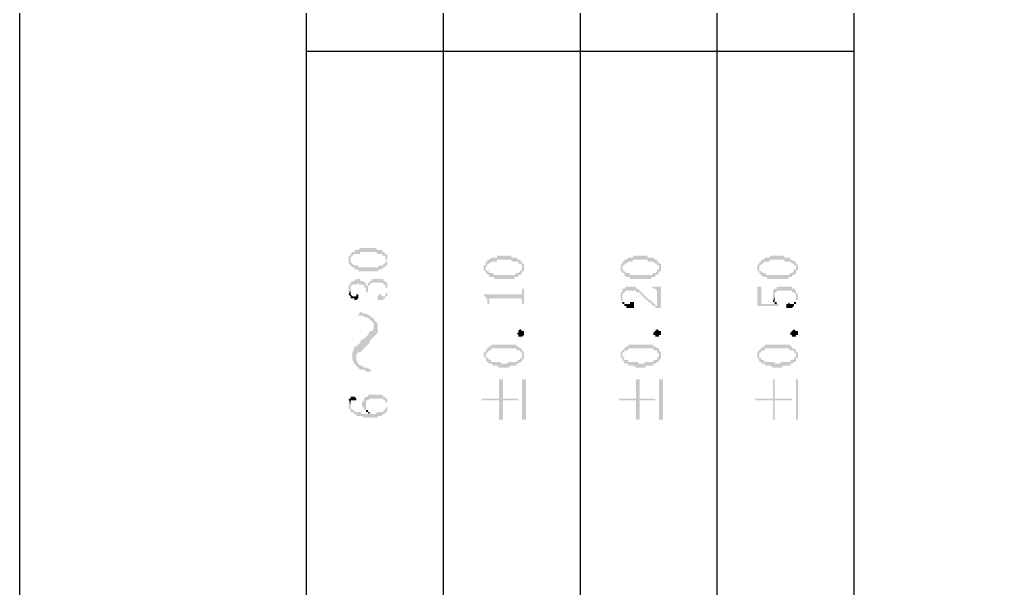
# Model space of a CAD drawing. Header units: millimetres. Extents: x 1186 to 2336, y 1181 to 1549.
# Drawn here: x 1453.55 to 1476.53, y 1318.34 to 1331.65 of the extents above; entities that cross this region are included whole.
import ezdxf

# ---------------------------------------------------------------- set-up
doc = ezdxf.new("R2010")
doc.units = ezdxf.units.MM

msp = doc.modelspace()

# ---------------------------------------------------------------- hatches: boundary and pattern name
at = {"transparency": 33554559}
for points in [[(1461.25225, 1326.03328), (1461.25225, 1325.98815), (1461.25225, 1325.94301), (1461.25225, 1325.94301), (1461.29738, 1325.89788), (1461.29738, 1326.03328), (1461.29738, 1326.07841), (1461.29738, 1326.07841), (1461.34252, 1326.12354), (1461.34252, 1326.12354), (1461.38765, 1326.16867), (1461.52304, 1326.16867), (1461.52304, 1326.21381), (1461.8841, 1326.21381), (1461.92923, 1326.16867), (1462.0195, 1326.16867), (1462.06463, 1326.12354), (1462.10976, 1326.12354), (1462.10976, 1326.07841), (1462.10976, 1326.03328), (1462.15489, 1326.03328), (1462.15489, 1326.16867), (1462.10976, 1326.16867), (1462.06463, 1326.21381), (1462.06463, 1326.21381), (1462.0195, 1326.25894), (1461.92923, 1326.25894), (1461.8841, 1326.30407), (1461.52304, 1326.30407), (1461.47791, 1326.25894), (1461.38765, 1326.25894), (1461.38765, 1326.21381), (1461.34252, 1326.21381), (1461.29738, 1326.16867), (1461.29738, 1326.12354), (1461.25225, 1326.12354)], [(1461.29738, 1325.89788), (1461.29738, 1325.89788), (1461.34252, 1325.85275), (1461.38765, 1325.85275), (1461.38765, 1325.80762), (1461.47791, 1325.80762), (1461.47791, 1325.76248), (1461.92923, 1325.76248), (1461.97437, 1325.80762), (1462.0195, 1325.80762), (1462.06463, 1325.85275), (1462.10976, 1325.85275), (1462.10976, 1325.89788), (1462.15489, 1325.89788), (1462.15489, 1325.94301), (1462.15489, 1325.98815), (1462.15489, 1326.03328), (1462.15489, 1326.07841), (1462.15489, 1326.12354), (1462.15489, 1326.16867), (1462.15489, 1325.98815), (1462.10976, 1325.98815), (1462.10976, 1325.94301), (1462.06463, 1325.94301), (1462.06463, 1325.89788), (1461.97437, 1325.89788), (1461.92923, 1325.85275), (1461.47791, 1325.85275), (1461.47791, 1325.89788), (1461.38765, 1325.89788), (1461.34252, 1325.94301), (1461.34252, 1325.94301), (1461.29738, 1325.98815), (1461.29738, 1326.03328)], [(1464.4115, 1325.85275), (1464.4115, 1325.80762), (1464.45664, 1325.76248), (1464.45664, 1325.71735), (1464.45664, 1325.85275), (1464.45664, 1325.85275), (1464.50177, 1325.89788), (1464.50177, 1325.94301), (1464.5469, 1325.94301), (1464.59203, 1325.98815), (1464.72743, 1325.98815), (1464.72743, 1326.03328), (1465.04335, 1326.03328), (1465.08849, 1325.98815), (1465.22388, 1325.98815), (1465.22388, 1325.94301), (1465.26901, 1325.94301), (1465.31415, 1325.89788), (1465.31415, 1325.85275), (1465.31415, 1325.98815), (1465.26901, 1325.98815), (1465.26901, 1326.03328), (1465.22388, 1326.03328), (1465.17875, 1326.07841), (1465.08849, 1326.07841), (1465.04335, 1326.12354), (1464.72743, 1326.12354), (1464.72743, 1326.07841), (1464.59203, 1326.07841), (1464.5469, 1326.03328), (1464.50177, 1326.03328), (1464.50177, 1325.98815), (1464.45664, 1325.98815), (1464.45664, 1325.94301), (1464.45664, 1325.89788), (1464.4115, 1325.89788)], [(1467.61589, 1325.85275), (1467.61589, 1325.76248), (1467.66102, 1325.76248), (1467.66102, 1325.71735), (1467.66102, 1325.85275), (1467.66102, 1325.89788), (1467.70615, 1325.89788), (1467.70615, 1325.94301), (1467.75128, 1325.94301), (1467.79642, 1325.98815), (1467.88668, 1325.98815), (1467.93181, 1326.03328), (1468.24774, 1326.03328), (1468.24774, 1325.98815), (1468.38313, 1325.98815), (1468.42827, 1325.94301), (1468.4734, 1325.94301), (1468.4734, 1325.89788), (1468.51853, 1325.89788), (1468.51853, 1325.85275), (1468.51853, 1325.98815), (1468.4734, 1325.98815), (1468.4734, 1326.03328), (1468.42827, 1326.03328), (1468.38313, 1326.07841), (1468.24774, 1326.07841), (1468.24774, 1326.12354), (1467.93181, 1326.12354), (1467.88668, 1326.07841), (1467.79642, 1326.07841), (1467.75128, 1326.03328), (1467.70615, 1326.03328), (1467.70615, 1325.98815), (1467.66102, 1325.98815), (1467.66102, 1325.94301), (1467.66102, 1325.94301), (1467.61589, 1325.89788)], [(1470.82027, 1325.85275), (1470.82027, 1325.76248), (1470.8654, 1325.76248), (1470.8654, 1325.71735), (1470.8654, 1325.85275), (1470.8654, 1325.89788), (1470.91054, 1325.89788), (1470.91054, 1325.94301), (1470.95567, 1325.94301), (1470.95567, 1325.98815), (1471.09106, 1325.98815), (1471.1362, 1326.03328), (1471.45212, 1326.03328), (1471.45212, 1325.98815), (1471.58752, 1325.98815), (1471.63265, 1325.94301), (1471.67778, 1325.94301), (1471.67778, 1325.89788), (1471.72292, 1325.89788), (1471.72292, 1325.85275), (1471.72292, 1325.98815), (1471.67778, 1325.98815), (1471.63265, 1326.03328), (1471.58752, 1326.03328), (1471.58752, 1326.07841), (1471.45212, 1326.07841), (1471.45212, 1326.12354), (1471.1362, 1326.12354), (1471.09106, 1326.07841), (1471.0008, 1326.07841), (1470.95567, 1326.03328), (1470.91054, 1326.03328), (1470.91054, 1325.98815), (1470.8654, 1325.98815), (1470.8654, 1325.94301), (1470.8654, 1325.94301), (1470.82027, 1325.89788)], [(1464.45664, 1325.71735), (1464.50177, 1325.71735), (1464.50177, 1325.67222), (1464.5469, 1325.67222), (1464.5469, 1325.62709), (1464.63716, 1325.62709), (1464.6823, 1325.58196), (1465.13362, 1325.58196), (1465.13362, 1325.62709), (1465.22388, 1325.62709), (1465.22388, 1325.67222), (1465.26901, 1325.67222), (1465.31415, 1325.71735), (1465.31415, 1325.76248), (1465.35928, 1325.76248), (1465.35928, 1325.80762), (1465.35928, 1325.85275), (1465.35928, 1325.89788), (1465.35928, 1325.94301), (1465.31415, 1325.94301), (1465.31415, 1325.98815), (1465.31415, 1325.80762), (1465.31415, 1325.80762), (1465.26901, 1325.76248), (1465.26901, 1325.76248), (1465.22388, 1325.71735), (1465.17875, 1325.71735), (1465.13362, 1325.67222), (1464.63716, 1325.67222), (1464.63716, 1325.71735), (1464.5469, 1325.71735), (1464.5469, 1325.76248), (1464.50177, 1325.76248), (1464.45664, 1325.80762), (1464.45664, 1325.85275)], [(1467.66102, 1325.71735), (1467.70615, 1325.71735), (1467.70615, 1325.67222), (1467.70615, 1325.67222), (1467.75128, 1325.62709), (1467.84155, 1325.62709), (1467.84155, 1325.58196), (1468.338, 1325.58196), (1468.338, 1325.62709), (1468.42827, 1325.62709), (1468.42827, 1325.67222), (1468.4734, 1325.67222), (1468.51853, 1325.71735), (1468.51853, 1325.76248), (1468.56366, 1325.76248), (1468.56366, 1325.80762), (1468.56366, 1325.85275), (1468.56366, 1325.89788), (1468.56366, 1325.94301), (1468.51853, 1325.94301), (1468.51853, 1325.98815), (1468.51853, 1325.80762), (1468.4734, 1325.80762), (1468.4734, 1325.76248), (1468.4734, 1325.76248), (1468.42827, 1325.71735), (1468.38313, 1325.71735), (1468.338, 1325.67222), (1467.84155, 1325.67222), (1467.84155, 1325.71735), (1467.75128, 1325.71735), (1467.70615, 1325.76248), (1467.70615, 1325.76248), (1467.66102, 1325.80762), (1467.66102, 1325.85275)], [(1470.8654, 1325.71735), (1470.8654, 1325.71735), (1470.91054, 1325.67222), (1470.91054, 1325.67222), (1470.95567, 1325.62709), (1471.04593, 1325.62709), (1471.04593, 1325.58196), (1471.54239, 1325.58196), (1471.54239, 1325.62709), (1471.63265, 1325.62709), (1471.63265, 1325.67222), (1471.67778, 1325.67222), (1471.72292, 1325.71735), (1471.72292, 1325.76248), (1471.72292, 1325.76248), (1471.76805, 1325.80762), (1471.76805, 1325.85275), (1471.76805, 1325.89788), (1471.76805, 1325.89788), (1471.72292, 1325.94301), (1471.72292, 1325.98815), (1471.72292, 1325.80762), (1471.67778, 1325.80762), (1471.67778, 1325.76248), (1471.67778, 1325.76248), (1471.63265, 1325.71735), (1471.58752, 1325.71735), (1471.54239, 1325.67222), (1471.04593, 1325.67222), (1471.0008, 1325.71735), (1470.95567, 1325.71735), (1470.91054, 1325.76248), (1470.8654, 1325.76248), (1470.8654, 1325.80762), (1470.8654, 1325.85275)], [(1461.25225, 1325.31116), (1461.25225, 1325.2209), (1461.25225, 1325.2209), (1461.29738, 1325.31116), (1461.29738, 1325.3563), (1461.29738, 1325.40143), (1461.29738, 1325.40143), (1461.34252, 1325.44656), (1461.43278, 1325.44656), (1461.47791, 1325.49169), (1461.47791, 1325.44656), (1461.61331, 1325.44656), (1461.61331, 1325.40143), (1461.61331, 1325.40143), (1461.65844, 1325.3563), (1461.65844, 1325.31116), (1461.65844, 1325.26603), (1461.70357, 1325.26603), (1461.70357, 1325.31116), (1461.70357, 1325.40143), (1461.70357, 1325.40143), (1461.74871, 1325.44656), (1461.74871, 1325.44656), (1461.79384, 1325.49169), (1462.06463, 1325.49169), (1462.06463, 1325.44656), (1462.10976, 1325.44656), (1462.10976, 1325.40143), (1462.10976, 1325.40143), (1462.15489, 1325.3563), (1462.15489, 1325.31116), (1462.15489, 1325.49169), (1462.10976, 1325.49169), (1462.10976, 1325.53682), (1462.06463, 1325.53682), (1462.06463, 1325.58196), (1461.79384, 1325.58196), (1461.79384, 1325.53682), (1461.74871, 1325.53682), (1461.74871, 1325.49169), (1461.70357, 1325.49169), (1461.70357, 1325.44656), (1461.70357, 1325.44656), (1461.65844, 1325.40143), (1461.65844, 1325.49169), (1461.61331, 1325.49169), (1461.61331, 1325.53682), (1461.52304, 1325.53682), (1461.52304, 1325.58196), (1461.43278, 1325.58196), (1461.38765, 1325.53682), (1461.34252, 1325.53682), (1461.29738, 1325.49169), (1461.29738, 1325.44656), (1461.25225, 1325.44656), (1461.25225, 1325.40143), (1461.25225, 1325.3563)], [(1461.25225, 1325.2209), (1461.29738, 1325.17577), (1461.29738, 1325.13063), (1461.38765, 1325.13063), (1461.38765, 1325.0855), (1461.43278, 1325.0855), (1461.47791, 1325.13063), (1461.47791, 1325.17577), (1461.47791, 1325.2209), (1461.43278, 1325.2209), (1461.43278, 1325.17577), (1461.34252, 1325.17577), (1461.29738, 1325.2209), (1461.29738, 1325.26603), (1461.29738, 1325.31116)], [(1461.92923, 1325.13063), (1461.92923, 1325.0855), (1462.06463, 1325.0855), (1462.06463, 1325.13063), (1462.10976, 1325.13063), (1462.10976, 1325.17577), (1462.15489, 1325.17577), (1462.15489, 1325.2209), (1462.15489, 1325.31116), (1462.15489, 1325.3563), (1462.15489, 1325.40143), (1462.15489, 1325.44656), (1462.15489, 1325.31116), (1462.15489, 1325.26603), (1462.15489, 1325.26603), (1462.10976, 1325.2209), (1462.10976, 1325.17577), (1462.0195, 1325.17577), (1462.0195, 1325.2209), (1461.97437, 1325.2209), (1461.92923, 1325.17577), (1461.92923, 1325.17577)], [(1464.4115, 1325.2209), (1464.4115, 1325.17577), (1464.45664, 1325.17577), (1464.45664, 1325.13063), (1464.50177, 1325.13063), (1464.50177, 1325.0855), (1464.50177, 1325.04037), (1464.50177, 1324.99524), (1464.5469, 1324.99524), (1464.5469, 1325.0855), (1464.5469, 1325.13063), (1465.26901, 1325.13063), (1465.31415, 1325.0855), (1465.31415, 1325.04037), (1465.31415, 1324.99524), (1465.35928, 1324.99524), (1465.35928, 1325.3563), (1465.31415, 1325.3563), (1465.31415, 1325.26603), (1465.31415, 1325.2209), (1465.22388, 1325.2209)], [(1467.61589, 1325.17577), (1467.61589, 1325.13063), (1467.61589, 1325.0855), (1467.66102, 1325.04037), (1467.66102, 1325.17577), (1467.66102, 1325.2209), (1467.66102, 1325.2209), (1467.70615, 1325.26603), (1467.70615, 1325.26603), (1467.75128, 1325.31116), (1467.97695, 1325.31116), (1467.97695, 1325.26603), (1468.06721, 1325.26603), (1468.06721, 1325.2209), (1468.11234, 1325.2209), (1468.11234, 1325.17577), (1468.15747, 1325.17577), (1468.15747, 1325.13063), (1468.20261, 1325.13063), (1468.20261, 1325.0855), (1468.24774, 1325.0855), (1468.24774, 1325.04037), (1468.29287, 1325.04037), (1468.338, 1324.99524), (1468.338, 1324.99524), (1468.38313, 1324.95011), (1468.42827, 1324.95011), (1468.42827, 1324.90497), (1468.4734, 1324.90497), (1468.4734, 1324.95011), (1468.42827, 1324.95011), (1468.42827, 1324.99524), (1468.38313, 1324.99524), (1468.38313, 1325.04037), (1468.338, 1325.04037), (1468.338, 1325.0855), (1468.29287, 1325.0855), (1468.24774, 1325.13063), (1468.24774, 1325.13063), (1468.20261, 1325.17577), (1468.20261, 1325.17577), (1468.15747, 1325.2209), (1468.15747, 1325.2209), (1468.11234, 1325.26603), (1468.11234, 1325.26603), (1468.06721, 1325.31116), (1468.06721, 1325.31116), (1468.02208, 1325.3563), (1467.97695, 1325.3563), (1467.97695, 1325.40143), (1467.75128, 1325.40143), (1467.70615, 1325.3563), (1467.66102, 1325.3563), (1467.66102, 1325.31116), (1467.66102, 1325.26603), (1467.61589, 1325.26603)], [(1468.338, 1325.40143), (1468.338, 1325.40143), (1468.38313, 1325.3563), (1468.42827, 1325.3563), (1468.4734, 1325.31116), (1468.4734, 1324.90497), (1468.56366, 1324.90497), (1468.56366, 1325.40143)], [(1470.82027, 1325.40143), (1470.82027, 1324.95011), (1471.31673, 1324.95011), (1471.31673, 1324.99524), (1470.91054, 1324.99524), (1470.91054, 1325.40143)], [(1471.18133, 1325.17577), (1471.18133, 1325.13063), (1471.18133, 1325.0855), (1471.18133, 1325.04037), (1471.18133, 1325.04037), (1471.22646, 1325.17577), (1471.22646, 1325.2209), (1471.22646, 1325.26603), (1471.27159, 1325.26603), (1471.27159, 1325.31116), (1471.63265, 1325.31116), (1471.63265, 1325.26603), (1471.67778, 1325.26603), (1471.72292, 1325.2209), (1471.72292, 1324.99524), (1471.72292, 1325.0855), (1471.76805, 1325.0855), (1471.76805, 1325.13063), (1471.76805, 1325.2209), (1471.76805, 1325.2209), (1471.72292, 1325.26603), (1471.72292, 1325.31116), (1471.72292, 1325.31116), (1471.67778, 1325.3563), (1471.63265, 1325.3563), (1471.63265, 1325.40143), (1471.27159, 1325.40143), (1471.27159, 1325.3563), (1471.22646, 1325.3563), (1471.18133, 1325.31116), (1471.18133, 1325.2209), (1471.18133, 1325.2209)], [(1467.66102, 1325.04037), (1467.66102, 1324.99524), (1467.70615, 1324.99524), (1467.70615, 1324.95011), (1467.75128, 1324.95011), (1467.75128, 1324.90497), (1467.93181, 1324.90497), (1467.93181, 1324.95011), (1467.93181, 1324.99524), (1467.93181, 1325.04037), (1467.84155, 1325.04037), (1467.84155, 1324.99524), (1467.70615, 1324.99524), (1467.70615, 1325.04037), (1467.66102, 1325.04037), (1467.66102, 1325.13063), (1467.66102, 1325.13063)], [(1471.18133, 1325.04037), (1471.22646, 1325.04037), (1471.22646, 1324.99524), (1471.27159, 1324.99524), (1471.27159, 1325.04037), (1471.22646, 1325.04037), (1471.22646, 1325.0855), (1471.22646, 1325.17577)], [(1471.49725, 1324.95011), (1471.49725, 1324.90497), (1471.63265, 1324.90497), (1471.67778, 1324.95011), (1471.67778, 1324.99524), (1471.72292, 1324.99524), (1471.72292, 1325.13063), (1471.72292, 1325.0855), (1471.72292, 1325.04037), (1471.67778, 1325.04037), (1471.67778, 1324.99524), (1471.58752, 1324.99524), (1471.54239, 1325.04037), (1471.54239, 1324.99524), (1471.49725, 1324.99524)], [(1461.47791, 1324.72444), (1461.56818, 1324.72444), (1461.65844, 1324.67931), (1461.70357, 1324.67931), (1461.74871, 1324.63418), (1461.74871, 1324.63418), (1461.79384, 1324.58905), (1461.83897, 1324.54392), (1461.83897, 1324.22799), (1461.83897, 1324.22799), (1461.8841, 1324.27312), (1461.92923, 1324.31826), (1461.92923, 1324.54392), (1461.8841, 1324.58905), (1461.83897, 1324.63418), (1461.83897, 1324.67931), (1461.79384, 1324.67931), (1461.74871, 1324.72444), (1461.65844, 1324.76958), (1461.61331, 1324.76958), (1461.52304, 1324.81471)], [(1461.34252, 1323.77667), (1461.34252, 1323.6864), (1461.38765, 1323.59614), (1461.43278, 1323.55101), (1461.43278, 1323.73154), (1461.43278, 1323.8218), (1461.47791, 1323.86693), (1461.52304, 1323.86693), (1461.56818, 1323.91207), (1461.61331, 1323.9572), (1461.65844, 1324.00233), (1461.70357, 1324.04746), (1461.74871, 1324.09259), (1461.74871, 1324.13773), (1461.79384, 1324.18286), (1461.83897, 1324.22799), (1461.83897, 1324.45365), (1461.83897, 1324.40852), (1461.79384, 1324.36339), (1461.74871, 1324.36339), (1461.70357, 1324.27312), (1461.65844, 1324.22799), (1461.65844, 1324.22799), (1461.61331, 1324.18286), (1461.52304, 1324.13773), (1461.52304, 1324.09259), (1461.47791, 1324.04746), (1461.43278, 1324.00233), (1461.38765, 1324.00233), (1461.38765, 1323.9572), (1461.34252, 1323.86693), (1461.34252, 1323.8218)], [(1465.35928, 1324.31826), (1465.35928, 1324.27312), (1465.35928, 1324.27312), (1465.31415, 1324.22799), (1465.22388, 1324.22799), (1465.22388, 1324.27312), (1465.22388, 1324.27312), (1465.17875, 1324.31826), (1465.22388, 1324.31826), (1465.22388, 1324.36339), (1465.22388, 1324.36339), (1465.26901, 1324.40852), (1465.26901, 1324.40852), (1465.31415, 1324.36339), (1465.35928, 1324.36339), (1465.35928, 1324.31826)], [(1468.56366, 1324.31826), (1468.56366, 1324.27312), (1468.51853, 1324.27312), (1468.51853, 1324.22799), (1468.42827, 1324.22799), (1468.42827, 1324.27312), (1468.38313, 1324.27312), (1468.38313, 1324.31826), (1468.38313, 1324.31826), (1468.42827, 1324.36339), (1468.42827, 1324.36339), (1468.4734, 1324.40852), (1468.4734, 1324.40852), (1468.51853, 1324.36339), (1468.56366, 1324.36339), (1468.56366, 1324.31826)], [(1471.76805, 1324.31826), (1471.76805, 1324.27312), (1471.72292, 1324.27312), (1471.72292, 1324.22799), (1471.63265, 1324.22799), (1471.63265, 1324.27312), (1471.58752, 1324.27312), (1471.58752, 1324.31826), (1471.58752, 1324.31826), (1471.63265, 1324.36339), (1471.63265, 1324.36339), (1471.67778, 1324.40852), (1471.67778, 1324.40852), (1471.72292, 1324.36339), (1471.76805, 1324.36339), (1471.76805, 1324.31826)], [(1464.4115, 1323.77667), (1464.4115, 1323.77667), (1464.45664, 1323.73154), (1464.45664, 1323.6864), (1464.45664, 1323.8218), (1464.45664, 1323.8218), (1464.50177, 1323.86693), (1464.50177, 1323.86693), (1464.5469, 1323.91207), (1464.59203, 1323.91207), (1464.59203, 1323.9572), (1465.17875, 1323.9572), (1465.17875, 1323.91207), (1465.26901, 1323.91207), (1465.26901, 1323.86693), (1465.31415, 1323.86693), (1465.31415, 1323.8218), (1465.31415, 1323.77667), (1465.31415, 1323.9572), (1465.26901, 1323.9572), (1465.22388, 1324.00233), (1465.17875, 1324.00233), (1465.17875, 1324.04746), (1464.59203, 1324.04746), (1464.59203, 1324.00233), (1464.5469, 1324.00233), (1464.50177, 1323.9572), (1464.50177, 1323.9572), (1464.45664, 1323.91207), (1464.45664, 1323.86693), (1464.4115, 1323.86693), (1464.4115, 1323.8218)], [(1467.61589, 1323.77667), (1467.61589, 1323.73154), (1467.66102, 1323.73154), (1467.66102, 1323.6864), (1467.66102, 1323.8218), (1467.66102, 1323.86693), (1467.70615, 1323.86693), (1467.70615, 1323.91207), (1467.79642, 1323.91207), (1467.79642, 1323.9572), (1468.38313, 1323.9572), (1468.38313, 1323.91207), (1468.4734, 1323.91207), (1468.4734, 1323.86693), (1468.4734, 1323.86693), (1468.51853, 1323.8218), (1468.51853, 1323.77667), (1468.51853, 1323.9572), (1468.4734, 1323.9572), (1468.42827, 1324.00233), (1468.38313, 1324.00233), (1468.38313, 1324.04746), (1467.79642, 1324.04746), (1467.79642, 1324.00233), (1467.75128, 1324.00233), (1467.70615, 1323.9572), (1467.70615, 1323.9572), (1467.66102, 1323.91207), (1467.66102, 1323.91207), (1467.61589, 1323.86693), (1467.61589, 1323.8218)], [(1470.82027, 1323.77667), (1470.82027, 1323.73154), (1470.82027, 1323.73154), (1470.8654, 1323.6864), (1470.8654, 1323.8218), (1470.8654, 1323.86693), (1470.91054, 1323.86693), (1470.91054, 1323.91207), (1471.0008, 1323.91207), (1471.0008, 1323.9572), (1471.54239, 1323.9572), (1471.58752, 1323.91207), (1471.67778, 1323.91207), (1471.67778, 1323.86693), (1471.67778, 1323.86693), (1471.72292, 1323.8218), (1471.72292, 1323.77667), (1471.72292, 1323.91207), (1471.67778, 1323.9572), (1471.63265, 1323.9572), (1471.63265, 1324.00233), (1471.58752, 1324.00233), (1471.58752, 1324.04746), (1471.0008, 1324.04746), (1471.0008, 1324.00233), (1470.95567, 1324.00233), (1470.91054, 1323.9572), (1470.91054, 1323.9572), (1470.8654, 1323.91207), (1470.8654, 1323.91207), (1470.82027, 1323.86693), (1470.82027, 1323.8218)], [(1461.43278, 1323.55101), (1461.43278, 1323.55101), (1461.47791, 1323.50588), (1461.52304, 1323.46074), (1461.61331, 1323.46074), (1461.65844, 1323.41561), (1461.74871, 1323.41561), (1461.79384, 1323.46074), (1461.74871, 1323.46074), (1461.70357, 1323.50588), (1461.61331, 1323.50588), (1461.56818, 1323.55101), (1461.52304, 1323.55101), (1461.47791, 1323.59614), (1461.43278, 1323.6864), (1461.43278, 1323.73154)], [(1464.45664, 1323.6864), (1464.50177, 1323.64127), (1464.50177, 1323.64127), (1464.5469, 1323.59614), (1464.59203, 1323.59614), (1464.63716, 1323.55101), (1464.72743, 1323.55101), (1464.77256, 1323.50588), (1464.99822, 1323.50588), (1465.04335, 1323.55101), (1465.17875, 1323.55101), (1465.17875, 1323.59614), (1465.22388, 1323.59614), (1465.26901, 1323.64127), (1465.31415, 1323.64127), (1465.31415, 1323.6864), (1465.31415, 1323.6864), (1465.35928, 1323.73154), (1465.35928, 1323.77667), (1465.35928, 1323.8218), (1465.35928, 1323.86693), (1465.35928, 1323.86693), (1465.31415, 1323.91207), (1465.31415, 1323.77667), (1465.31415, 1323.73154), (1465.26901, 1323.73154), (1465.26901, 1323.6864), (1465.22388, 1323.6864), (1465.17875, 1323.64127), (1464.99822, 1323.64127), (1464.95309, 1323.59614), (1464.81769, 1323.59614), (1464.81769, 1323.64127), (1464.59203, 1323.64127), (1464.59203, 1323.6864), (1464.5469, 1323.6864), (1464.50177, 1323.73154), (1464.50177, 1323.73154), (1464.45664, 1323.77667), (1464.45664, 1323.77667)], [(1467.66102, 1323.6864), (1467.70615, 1323.64127), (1467.70615, 1323.59614), (1467.79642, 1323.59614), (1467.79642, 1323.55101), (1467.93181, 1323.55101), (1467.97695, 1323.50588), (1468.20261, 1323.50588), (1468.20261, 1323.55101), (1468.38313, 1323.55101), (1468.38313, 1323.59614), (1468.42827, 1323.59614), (1468.4734, 1323.64127), (1468.51853, 1323.64127), (1468.51853, 1323.6864), (1468.51853, 1323.6864), (1468.56366, 1323.73154), (1468.56366, 1323.77667), (1468.56366, 1323.8218), (1468.56366, 1323.86693), (1468.56366, 1323.86693), (1468.51853, 1323.91207), (1468.51853, 1323.77667), (1468.51853, 1323.77667), (1468.4734, 1323.73154), (1468.4734, 1323.6864), (1468.38313, 1323.6864), (1468.38313, 1323.64127), (1468.20261, 1323.64127), (1468.15747, 1323.59614), (1468.02208, 1323.59614), (1468.02208, 1323.64127), (1467.79642, 1323.64127), (1467.79642, 1323.6864), (1467.70615, 1323.6864), (1467.70615, 1323.73154), (1467.70615, 1323.73154), (1467.66102, 1323.77667), (1467.66102, 1323.77667)], [(1470.8654, 1323.6864), (1470.8654, 1323.64127), (1470.91054, 1323.64127), (1470.91054, 1323.59614), (1471.0008, 1323.59614), (1471.0008, 1323.55101), (1471.1362, 1323.55101), (1471.18133, 1323.50588), (1471.40699, 1323.50588), (1471.40699, 1323.55101), (1471.58752, 1323.55101), (1471.58752, 1323.59614), (1471.63265, 1323.59614), (1471.67778, 1323.64127), (1471.72292, 1323.64127), (1471.72292, 1323.6864), (1471.72292, 1323.73154), (1471.76805, 1323.73154), (1471.76805, 1323.77667), (1471.76805, 1323.8218), (1471.76805, 1323.86693), (1471.72292, 1323.86693), (1471.72292, 1323.91207), (1471.72292, 1323.77667), (1471.72292, 1323.77667), (1471.67778, 1323.73154), (1471.67778, 1323.6864), (1471.58752, 1323.6864), (1471.58752, 1323.64127), (1471.36186, 1323.64127), (1471.36186, 1323.59614), (1471.22646, 1323.59614), (1471.22646, 1323.64127), (1471.0008, 1323.64127), (1470.95567, 1323.6864), (1470.91054, 1323.6864), (1470.91054, 1323.73154), (1470.8654, 1323.73154), (1470.8654, 1323.77667), (1470.8654, 1323.77667)], [(1464.36637, 1322.78376), (1464.36637, 1322.73863), (1464.77256, 1322.73863), (1464.77256, 1322.28731), (1464.86283, 1322.28731), (1464.86283, 1322.73863), (1465.22388, 1322.73863), (1465.22388, 1322.78376), (1464.86283, 1322.78376), (1464.86283, 1323.23508), (1464.77256, 1323.23508), (1464.77256, 1322.78376)], [(1465.40441, 1322.28731), (1465.40441, 1323.23508), (1465.31415, 1323.23508), (1465.31415, 1322.28731)], [(1467.57076, 1322.78376), (1467.57076, 1322.73863), (1467.97695, 1322.73863), (1467.97695, 1322.28731), (1468.06721, 1322.28731), (1468.06721, 1322.73863), (1468.42827, 1322.73863), (1468.42827, 1322.78376), (1468.06721, 1322.78376), (1468.06721, 1323.23508), (1467.97695, 1323.23508), (1467.97695, 1322.78376)], [(1468.6088, 1322.28731), (1468.6088, 1323.23508), (1468.51853, 1323.23508), (1468.51853, 1322.28731)], [(1470.77514, 1322.78376), (1470.77514, 1322.73863), (1471.18133, 1322.73863), (1471.18133, 1322.28731), (1471.22646, 1322.28731), (1471.22646, 1322.73863), (1471.63265, 1322.73863), (1471.63265, 1322.78376), (1471.22646, 1322.78376), (1471.22646, 1323.23508), (1471.18133, 1323.23508), (1471.18133, 1322.78376)], [(1471.76805, 1322.28731), (1471.76805, 1323.23508), (1471.72292, 1323.23508), (1471.72292, 1322.28731)], [(1461.25225, 1322.78376), (1461.29738, 1322.64836), (1461.29738, 1322.6935), (1461.29738, 1322.73863), (1461.43278, 1322.73863), (1461.43278, 1322.78376), (1461.43278, 1322.78376), (1461.38765, 1322.82889), (1461.29738, 1322.82889), (1461.29738, 1322.78376)], [(1461.25225, 1322.6935), (1461.25225, 1322.60323), (1461.25225, 1322.5581), (1461.25225, 1322.5581), (1461.29738, 1322.51297), (1461.29738, 1322.46784), (1461.34252, 1322.46784), (1461.38765, 1322.4227), (1461.43278, 1322.4227), (1461.43278, 1322.37757), (1461.56818, 1322.37757), (1461.61331, 1322.33244), (1461.92923, 1322.33244), (1461.92923, 1322.37757), (1462.0195, 1322.37757), (1462.06463, 1322.4227), (1462.10976, 1322.4227), (1462.10976, 1322.46784), (1462.15489, 1322.46784), (1462.15489, 1322.64836), (1462.15489, 1322.60323), (1462.15489, 1322.60323), (1462.10976, 1322.5581), (1462.10976, 1322.51297), (1462.06463, 1322.51297), (1462.06463, 1322.46784), (1461.92923, 1322.46784), (1461.8841, 1322.4227), (1461.79384, 1322.4227), (1461.74871, 1322.46784), (1461.74871, 1322.46784), (1461.70357, 1322.4227), (1461.56818, 1322.4227), (1461.52304, 1322.46784), (1461.38765, 1322.46784), (1461.38765, 1322.51297), (1461.34252, 1322.51297), (1461.29738, 1322.5581), (1461.29738, 1322.60323), (1461.29738, 1322.64836), (1461.29738, 1322.64836), (1461.25225, 1322.78376), (1461.25225, 1322.73863)], [(1461.56818, 1322.64836), (1461.56818, 1322.60323), (1461.61331, 1322.5581), (1461.61331, 1322.51297), (1461.65844, 1322.51297), (1461.65844, 1322.64836), (1461.65844, 1322.6935), (1461.65844, 1322.73863), (1461.70357, 1322.73863), (1461.74871, 1322.78376), (1462.06463, 1322.78376), (1462.06463, 1322.73863), (1462.10976, 1322.73863), (1462.10976, 1322.6935), (1462.15489, 1322.6935), (1462.15489, 1322.64836), (1462.15489, 1322.51297), (1462.15489, 1322.5581), (1462.15489, 1322.64836), (1462.15489, 1322.73863), (1462.15489, 1322.78376), (1462.10976, 1322.78376), (1462.10976, 1322.82889), (1462.06463, 1322.82889), (1462.0195, 1322.87403), (1461.70357, 1322.87403), (1461.70357, 1322.82889), (1461.65844, 1322.82889), (1461.61331, 1322.78376), (1461.61331, 1322.73863), (1461.61331, 1322.73863), (1461.56818, 1322.6935), (1461.56818, 1322.6935)], [(1461.65844, 1322.51297), (1461.65844, 1322.46784), (1461.70357, 1322.46784), (1461.70357, 1322.4227), (1461.74871, 1322.46784), (1461.70357, 1322.46784), (1461.70357, 1322.51297), (1461.65844, 1322.51297), (1461.65844, 1322.5581), (1461.65844, 1322.60323), (1461.65844, 1322.64836)]]:
    msp.add_hatch(color=256, dxfattribs=at).paths.add_polyline_path(points)

# ---------------------------------------------------------------- linework, layer by layer
msp.add_line((1460.25926, 1542.83599), (1460.25926, 1256.09504))
msp.add_lwpolyline([(1873.5528, 1251.83599), (1873.5528, 1548.83599), (1453.55281, 1548.83599), (1453.55281, 1251.83599)], close=True)
for points in [[(1473.07688, 1542.83599), (1473.07688, 1256.09504)], [(1463.46373, 1370.44334), (1463.46373, 1277.42593)], [(1466.66811, 1370.44334), (1466.66811, 1277.42593)], [(1469.8725, 1370.44334), (1469.8725, 1277.42593)], [(1460.25934, 1330.90755), (1473.07688, 1330.90755)]]:
    msp.add_lwpolyline(points)

doc.saveas('drawing.dxf')
